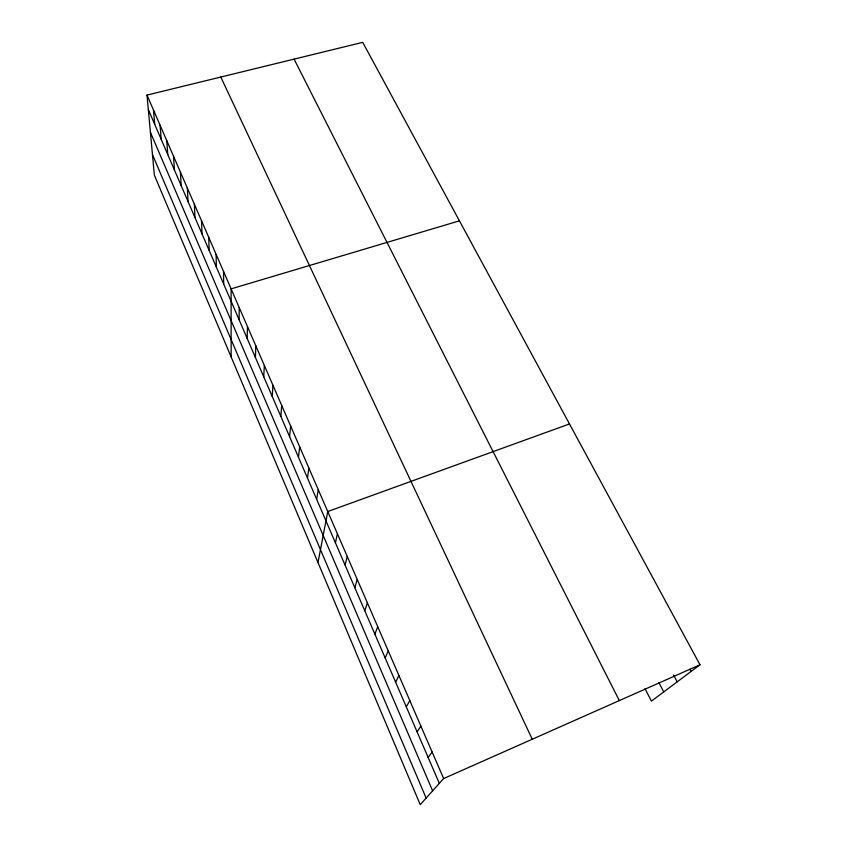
<?xml version="1.0" encoding="UTF-8"?>
<svg xmlns="http://www.w3.org/2000/svg" width="847" height="847" viewBox="0 0 847 847"><rect width="100%" height="100%" fill="white"/><g stroke="black" fill="none" stroke-linecap="round" stroke-linejoin="round"><path stroke-width="1.27" d="M239.087 319.711L239.225 307.567M247.186 338.472L247.462 326.561M255.413 357.508L255.836 345.841M263.756 376.83L264.328 365.428M272.236 396.46L272.967 385.311M280.844 416.385L281.733 405.522M289.589 436.629L290.648 426.052M298.462 457.189L299.7 446.909M307.482 478.079L308.901 468.095M316.651 499.307L318.25 489.64M317.996 562.588L327.747 511.535L569.491 423.945M335.433 542.789L337.413 533.79M345.057 565.076L347.238 556.426M354.84 587.723L357.222 579.443M364.782 610.751L367.386 602.842M374.893 634.159L377.72 626.653M385.173 657.971L388.233 650.877M395.634 682.195L398.926 675.514M406.274 706.832L409.81 700.596M417.105 731.893L420.885 726.112M428.116 757.398L432.171 752.094M700.003 664.789L443.648 778.552L420.239 804.65L154.355 175.149L146.997 95.086L362.707 42.35L700.003 664.789L651.428 701.104L644.959 688.622M459.423 220.834L231.104 288.869L231.146 356.968M689.903 669.225L691.099 671.449M673.587 675.017L677.208 681.835M658.86 682.587L663.741 691.904M294.078 59.131L619.326 700.585M220.781 77.045L532.255 739.23M146.997 95.086L443.648 778.552M148.32 109.549L439.328 783.359M150.417 132.301L432.616 790.844M152.46 154.578L426.136 798.075M153.487 110.057L154.726 124.371M160.083 125.24L161.216 139.406M166.753 140.613L167.791 154.62M173.519 156.197L174.45 170.046M180.369 171.994L181.205 185.684M187.325 188.002L188.045 201.522M194.365 204.233L194.979 217.584M201.512 220.696L202.01 233.857M208.754 237.382L209.135 250.352M216.101 254.301L216.356 267.08M223.544 271.464L223.682 284.041"/></g></svg>
